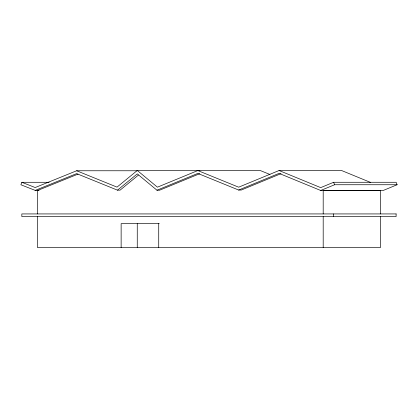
<?xml version="1.0" encoding="UTF-8"?>
<svg xmlns="http://www.w3.org/2000/svg" width="418" height="418" viewBox="0 0 418 418"><rect width="100%" height="100%" fill="white"/><g stroke="black" fill="none" stroke-linecap="round" stroke-linejoin="round"><path stroke-width="0.63" d="M49.183 182.29L21.835 182.29L20.9 184.766L35.201 190.394L37.798 190.394L78.046 174.102M199.809 170.471L137.303 170.471L117.019 187.123L76.651 170.763L35.185 187.541L21.835 182.29M35.201 190.394L76.651 173.616L117.468 190.159L137.292 173.883L156.969 190.221L159.566 190.221L199.825 173.663M138.405 175.105L120.065 190.159L117.468 190.159M370.536 182.42L341.579 170.523L279.072 170.523L238.657 187.191L197.824 170.56L157.419 187.175L137.303 170.471M156.969 190.221L197.829 173.418L238.662 190.049L279.072 173.381L320.7 190.483L383.207 190.483L397.1 184.74L396.123 182.279L333.616 182.279L320.695 187.625L279.072 170.523M281.068 173.632L241.259 190.049L238.662 190.049M320.7 190.483L334.593 184.74L397.1 184.74M197.824 170.56L260.33 170.56L269.939 174.473M76.651 170.763L137.203 170.763M37.442 213.927L37.442 190.253L39.13 190.253M159.3 223.651L121.136 223.651L121.136 247.529M37.442 190.253L37.798 190.394M333.616 182.279L334.593 184.74M380.505 213.927L380.505 190.441L323.192 190.441L323.192 213.927M380.505 216.576L380.505 247.529L37.442 247.529L37.442 216.576M333.601 213.927L333.601 216.576M323.192 216.576L323.192 247.529M158.725 223.651L158.725 247.529M137.261 223.651L137.261 247.529M396.107 213.927L21.835 213.927L21.835 216.576L396.107 216.576L396.107 213.927"/></g></svg>
